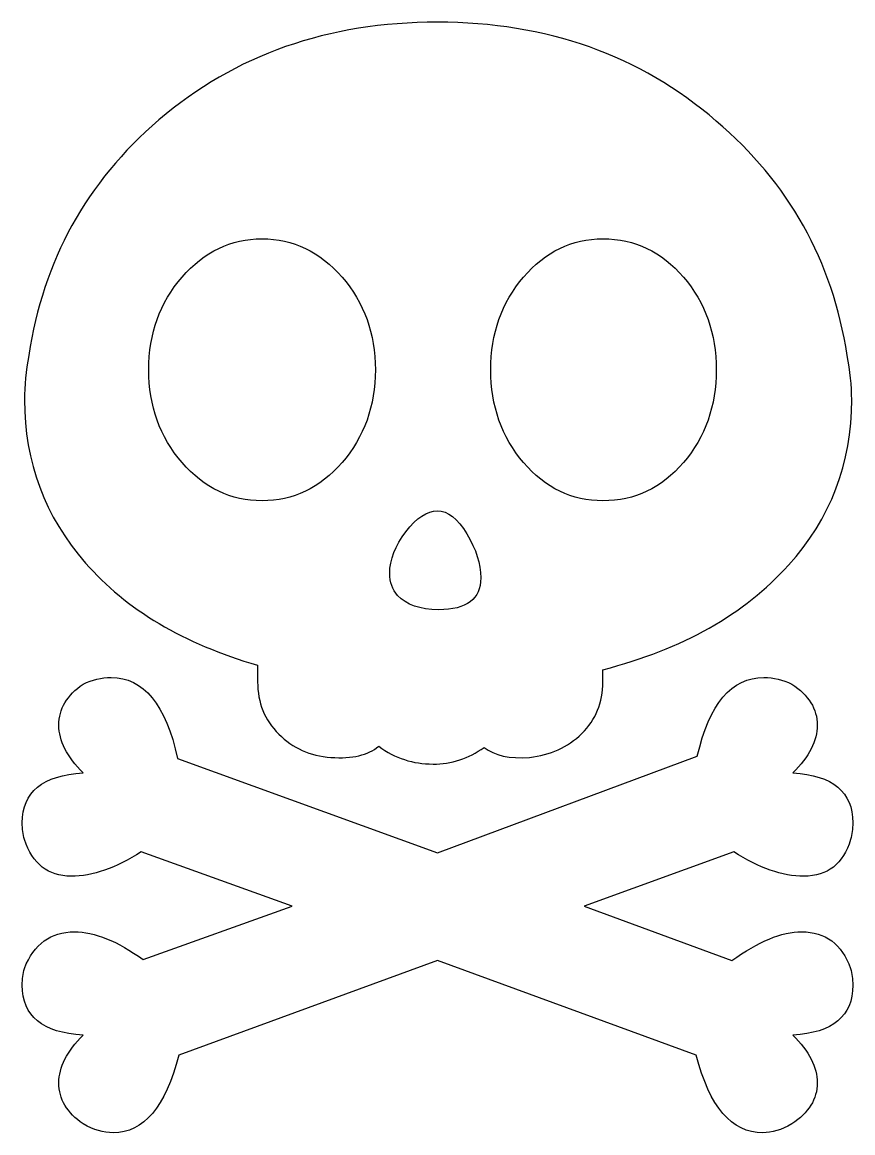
# Model space of a CAD drawing. Header units: centimetres. Extents: x -7.8 to 7.8, y -10.5 to 10.5.
import ezdxf

# ---------------------------------------------------------------- set-up
doc = ezdxf.new("R2010")
doc.units = ezdxf.units.CM
doc.header["$MEASUREMENT"] = 0
doc.layers.add('Layer 1', color=7, linetype='Continuous')

msp = doc.modelspace()

# ---------------------------------------------------------------- linework, layer by layer
at = {"layer": 'Layer 1'}
for points, knots in [([(-6.63722, 0.25683), (-7.40499, 1.13649), (-7.78908, 2.16143), (-7.78908, 3.33401), (-7.78908, 3.33401), (-7.78908, 3.59941), (-7.76109, 3.87903), (-7.70447, 4.17216), (-7.70447, 4.17216), (-7.43909, 5.95733), (-6.62365, 7.43656), (-5.25506, 8.61012), (-5.25506, 8.61012), (-3.8179, 9.83752), (-2.06612, 10.4526), (-0.00065, 10.4526), (-0.00065, 10.4526), (2.0659, 10.4526), (3.81758, 9.83043), (5.25551, 8.58951), (5.25551, 8.58951), (6.62343, 7.43122), (7.447, 5.95733), (7.72487, 4.17219), (7.72487, 4.17219), (7.78173, 3.87906), (7.81046, 3.59945), (7.81046, 3.33404), (7.81046, 3.33404), (7.81046, 2.13373), (7.41282, 1.09421), (6.61621, 0.21479), (6.61621, 0.21479), (5.79243, -0.70694), (4.6262, -1.36361), (3.1199, -1.75466), (3.1199, -1.75466), (3.1199, -1.75466), (3.1199, -1.98405), (3.1199, -1.98405), (3.1199, -1.98405), (3.1199, -2.3751), (2.98687, -2.69803), (2.72149, -2.95803), (2.72149, -2.95803), (2.45611, -3.21605), (2.12882, -3.36512), (1.73753, -3.40748), (1.73753, -3.40748), (1.36105, -3.43629), (1.07504, -3.37256), (0.87877, -3.2196), (0.87877, -3.2196), (0.58667, -3.4291), (0.26472, -3.5334), (-0.08429, -3.5334), (-0.08429, -3.5334), (-0.461, -3.5334), (-0.80266, -3.42198), (-1.10923, -3.19899), (-1.10923, -3.19899), (-1.30526, -3.36515), (-1.60482, -3.43632), (-2.00958, -3.40751), (-2.00958, -3.40751), (-2.40066, -3.3797), (-2.72993, -3.23386), (-2.99433, -2.9678), (-2.99433, -2.9678), (-3.25939, -2.7034), (-3.39173, -2.37513), (-3.39173, -1.98408), (-3.39173, -1.98408), (-3.39173, -1.98408), (-3.39173, -1.66926), (-3.39173, -1.66926), (-3.39173, -1.66926), (-4.78805, -1.26548), (-5.87019, -0.62262), (-6.63722, 0.25683), (-6.63722, 0.25683), (-6.63722, 0.25683), (-6.63722, 0.25683), (-6.63722, 0.25683)], [0, 0, 0, 0, 0.04545455, 0.04545455, 0.04545455, 0.04545455, 0.09090909, 0.09090909, 0.09090909, 0.09090909, 0.13636364, 0.13636364, 0.13636364, 0.13636364, 0.18181818, 0.18181818, 0.18181818, 0.18181818, 0.22727273, 0.22727273, 0.22727273, 0.22727273, 0.27272727, 0.27272727, 0.27272727, 0.27272727, 0.31818182, 0.31818182, 0.31818182, 0.31818182, 0.36363636, 0.36363636, 0.36363636, 0.36363636, 0.40909091, 0.40909091, 0.40909091, 0.40909091, 0.45454545, 0.45454545, 0.45454545, 0.45454545, 0.5, 0.5, 0.5, 0.5, 0.54545455, 0.54545455, 0.54545455, 0.54545455, 0.59090909, 0.59090909, 0.59090909, 0.59090909, 0.63636364, 0.63636364, 0.63636364, 0.63636364, 0.68181818, 0.68181818, 0.68181818, 0.68181818, 0.72727273, 0.72727273, 0.72727273, 0.72727273, 0.77272727, 0.77272727, 0.77272727, 0.77272727, 0.81818182, 0.81818182, 0.81818182, 0.81818182, 0.86363636, 0.86363636, 0.86363636, 0.86363636, 0.90909091, 0.90909091, 0.90909091, 0.90909091, 1, 1, 1, 1]), ([(-4.81612, 5.64708), (-5.23416, 5.16607), (-5.44472, 4.58311), (-5.44472, 3.90072), (-5.44472, 3.90072), (-5.44472, 3.2163), (-5.23414, 2.6336), (-4.81612, 2.15074), (-4.81612, 2.15074), (-4.3971, 1.66872), (-3.89439, 1.42962), (-3.30807, 1.42962), (-3.30807, 1.42962), (-2.7226, 1.42962), (-2.2191, 1.66872), (-1.8001, 2.15074), (-1.8001, 2.15074), (-1.38174, 2.6336), (-1.17222, 3.2163), (-1.17222, 3.90072), (-1.17222, 3.90072), (-1.17222, 4.58313), (-1.38174, 5.16585), (-1.8001, 5.64708), (-1.8001, 5.64708), (-2.21909, 6.12809), (-2.7226, 6.36921), (-3.30807, 6.36921), (-3.30807, 6.36921), (-3.89439, 6.36921), (-4.3971, 6.12812), (-4.81612, 5.64708), (-4.81612, 5.64708), (-4.81612, 5.64708), (-4.81612, 5.64708), (-4.81612, 5.64708)], [0, 0, 0, 0, 0.1, 0.1, 0.1, 0.1, 0.2, 0.2, 0.2, 0.2, 0.3, 0.3, 0.3, 0.3, 0.4, 0.4, 0.4, 0.4, 0.5, 0.5, 0.5, 0.5, 0.6, 0.6, 0.6, 0.6, 0.7, 0.7, 0.7, 0.7, 0.8, 0.8, 0.8, 0.8, 1, 1, 1, 1]), ([(1.62257, 5.64708), (1.21067, 5.16607), (1.00469, 4.58311), (1.00469, 3.90072), (1.00469, 3.90072), (1.0049, 3.2163), (1.21067, 2.6336), (1.62257, 2.15074), (1.62257, 2.15074), (2.03455, 1.66872), (2.53366, 1.42962), (3.1199, 1.42962), (3.1199, 1.42962), (3.7205, 1.42962), (4.22596, 1.66872), (4.63792, 2.15074), (4.63792, 2.15074), (5.04961, 2.6336), (5.25548, 3.2163), (5.25548, 3.90072), (5.25548, 3.90072), (5.25548, 4.58313), (5.04958, 5.16585), (4.63792, 5.64708), (4.63792, 5.64708), (4.22594, 6.12809), (3.72048, 6.36921), (3.1199, 6.36921), (3.1199, 6.36921), (2.53366, 6.36921), (2.03455, 6.12812), (1.62257, 5.64708), (1.62257, 5.64708), (1.62257, 5.64708), (1.62257, 5.64708), (1.62257, 5.64708)], [0, 0, 0, 0, 0.1, 0.1, 0.1, 0.1, 0.2, 0.2, 0.2, 0.2, 0.3, 0.3, 0.3, 0.3, 0.4, 0.4, 0.4, 0.4, 0.5, 0.5, 0.5, 0.5, 0.6, 0.6, 0.6, 0.6, 0.7, 0.7, 0.7, 0.7, 0.8, 0.8, 0.8, 0.8, 1, 1, 1, 1]), ([(-0.59662, 0.84765), (-0.79903, 0.58434), (-0.90071, 0.32256), (-0.90071, 0.06078), (-0.90071, 0.06078), (-0.90071, -0.10543), (-0.85129, -0.24307), (-0.75418, -0.35448), (-0.75418, -0.35448), (-0.58588, -0.53262), (-0.32796, -0.62261), (0.01994, -0.62261), (0.01994, -0.62261), (0.55069, -0.62261), (0.81687, -0.42306), (0.81687, -0.02359), (0.81687, -0.02359), (0.81687, 0.23896), (0.72866, 0.515), (0.55422, 0.80458), (0.55422, 0.80458), (0.37991, 1.09671), (0.19457, 1.24069), (-0.00066, 1.24069), (-0.00066, 1.24069), (-0.19567, 1.24071), (-0.39445, 1.10942), (-0.59662, 0.84765), (-0.59662, 0.84765), (-0.59662, 0.84765), (-0.59662, 0.84765), (-0.59662, 0.84765)], [0, 0, 0, 0, 0.11111111, 0.11111111, 0.11111111, 0.11111111, 0.22222222, 0.22222222, 0.22222222, 0.22222222, 0.33333333, 0.33333333, 0.33333333, 0.33333333, 0.44444444, 0.44444444, 0.44444444, 0.44444444, 0.55555556, 0.55555556, 0.55555556, 0.55555556, 0.66666667, 0.66666667, 0.66666667, 0.66666667, 0.77777778, 0.77777778, 0.77777778, 0.77777778, 1, 1, 1, 1]), ([(6.86809, -6.69531), (6.49103, -6.69531), (6.05058, -6.87785), (5.54872, -7.23924), (5.54872, -7.23924), (5.54872, -7.23924), (2.7638, -6.21329), (2.7638, -6.21329), (2.7638, -6.21329), (2.7638, -6.21329), (5.59024, -5.18726), (5.59024, -5.18726), (5.59024, -5.18726), (6.0649, -5.49473), (6.50461, -5.64766), (6.91017, -5.64766), (6.91017, -5.64766), (7.35549, -5.64766), (7.64936, -5.41824), (7.78959, -4.95792), (7.78959, -4.95792), (7.81658, -4.85897), (7.83113, -4.75371), (7.83113, -4.64336), (7.83113, -4.64336), (7.83113, -4.05778), (7.45442, -3.74298), (6.70064, -3.70168), (6.70064, -3.70168), (7.00647, -3.394), (7.1612, -3.09375), (7.1612, -2.79958), (7.1612, -2.79958), (7.1612, -2.49396), (7.00012, -2.23493), (6.67918, -2.02467), (6.67918, -2.02467), (6.51175, -1.94183), (6.33657, -1.90053), (6.15562, -1.90053), (6.15562, -1.90053), (5.54157, -1.90053), (5.12345, -2.39504), (4.89938, -3.38691), (4.89938, -3.38691), (4.89938, -3.38691), (-0.00068, -5.20899), (-0.00068, -5.20899), (-0.00068, -5.20899), (-0.00068, -5.20899), (-4.89973, -3.42919), (-4.89973, -3.42919), (-4.89973, -3.42919), (-5.12283, -2.40962), (-5.54261, -1.90053), (-6.15592, -1.90053), (-6.15592, -1.90053), (-6.33769, -1.90053), (-6.51202, -1.94183), (-6.67956, -2.02467), (-6.67956, -2.02467), (-6.98595, -2.23493), (-7.13991, -2.49396), (-7.13991, -2.79958), (-7.13991, -2.79958), (-7.13991, -3.09377), (-6.98595, -3.39402), (-6.67956, -3.70168), (-6.67956, -3.70168), (-7.44653, -3.74293), (-7.83115, -4.05776), (-7.83115, -4.64331), (-7.83115, -4.64331), (-7.83115, -4.75367), (-7.81692, -4.85895), (-7.78908, -4.95787), (-7.78908, -4.95787), (-7.63541, -5.41822), (-7.34199, -5.64761), (-6.90942, -5.64761), (-6.90942, -5.64761), (-6.50487, -5.64761), (-6.06516, -5.49468), (-5.59026, -5.18721), (-5.59026, -5.18721), (-5.59026, -5.18721), (-2.74318, -6.21324), (-2.74318, -6.21324), (-2.74318, -6.21324), (-2.74318, -6.21324), (-5.54893, -7.21863), (-5.54893, -7.21863), (-5.54893, -7.21863), (-6.03738, -6.86964), (-6.46968, -6.69531), (-6.84671, -6.69531), (-6.84671, -6.69531), (-7.29356, -6.69531), (-7.60739, -6.9255), (-7.78908, -7.38585), (-7.78908, -7.38585), (-7.81692, -7.48292), (-7.83115, -7.58722), (-7.83115, -7.70067), (-7.83115, -7.70067), (-7.83115, -8.2859), (-7.44653, -8.60073), (-6.67952, -8.64309), (-6.67952, -8.64309), (-6.98591, -8.94892), (-7.13987, -9.24925), (-7.13987, -9.54315), (-7.13987, -9.54315), (-7.13987, -9.84906), (-6.98591, -10.107), (-6.67952, -10.31827), (-6.67952, -10.31827), (-6.48426, -10.42995), (-6.29537, -10.4848), (-6.11387, -10.4848), (-6.11387, -10.4848), (-5.54258, -10.4848), (-5.12994, -9.99559), (-4.87803, -9.01906), (-4.87803, -9.01906), (-4.87803, -9.01906), (-0.00065, -7.23926), (-0.00065, -7.23926), (-0.00065, -7.23926), (-0.00065, -7.23926), (4.87877, -9.01906), (4.87877, -9.01906), (4.87877, -9.01906), (5.1306, -9.99558), (5.5487, -10.4848), (6.13417, -10.4848), (6.13417, -10.4848), (6.30215, -10.4848), (6.48316, -10.42995), (6.67919, -10.31827), (6.67919, -10.31827), (7.00013, -10.107), (7.16121, -9.84906), (7.16121, -9.54315), (7.16121, -9.54315), (7.16121, -9.24925), (7.00648, -8.94892), (6.70065, -8.64309), (6.70065, -8.64309), (7.45442, -8.60073), (7.83114, -8.2859), (7.83114, -7.70067), (7.83114, -7.70067), (7.83114, -7.58724), (7.81656, -7.48294), (7.7896, -7.38587), (7.7896, -7.38587), (7.62239, -6.9255), (7.31495, -6.69531), (6.86809, -6.69531)], [0, 0, 0, 0, 0.02439024, 0.02439024, 0.02439024, 0.02439024, 0.04878049, 0.04878049, 0.04878049, 0.04878049, 0.07317073, 0.07317073, 0.07317073, 0.07317073, 0.09756098, 0.09756098, 0.09756098, 0.09756098, 0.12195122, 0.12195122, 0.12195122, 0.12195122, 0.14634146, 0.14634146, 0.14634146, 0.14634146, 0.17073171, 0.17073171, 0.17073171, 0.17073171, 0.19512195, 0.19512195, 0.19512195, 0.19512195, 0.2195122, 0.2195122, 0.2195122, 0.2195122, 0.24390244, 0.24390244, 0.24390244, 0.24390244, 0.26829268, 0.26829268, 0.26829268, 0.26829268, 0.29268293, 0.29268293, 0.29268293, 0.29268293, 0.31707317, 0.31707317, 0.31707317, 0.31707317, 0.34146341, 0.34146341, 0.34146341, 0.34146341, 0.36585366, 0.36585366, 0.36585366, 0.36585366, 0.3902439, 0.3902439, 0.3902439, 0.3902439, 0.41463415, 0.41463415, 0.41463415, 0.41463415, 0.43902439, 0.43902439, 0.43902439, 0.43902439, 0.46341463, 0.46341463, 0.46341463, 0.46341463, 0.48780488, 0.48780488, 0.48780488, 0.48780488, 0.51219512, 0.51219512, 0.51219512, 0.51219512, 0.53658537, 0.53658537, 0.53658537, 0.53658537, 0.56097561, 0.56097561, 0.56097561, 0.56097561, 0.58536585, 0.58536585, 0.58536585, 0.58536585, 0.6097561, 0.6097561, 0.6097561, 0.6097561, 0.63414634, 0.63414634, 0.63414634, 0.63414634, 0.65853659, 0.65853659, 0.65853659, 0.65853659, 0.68292683, 0.68292683, 0.68292683, 0.68292683, 0.70731707, 0.70731707, 0.70731707, 0.70731707, 0.73170732, 0.73170732, 0.73170732, 0.73170732, 0.75609756, 0.75609756, 0.75609756, 0.75609756, 0.7804878, 0.7804878, 0.7804878, 0.7804878, 0.80487805, 0.80487805, 0.80487805, 0.80487805, 0.82926829, 0.82926829, 0.82926829, 0.82926829, 0.85365854, 0.85365854, 0.85365854, 0.85365854, 0.87804878, 0.87804878, 0.87804878, 0.87804878, 0.90243902, 0.90243902, 0.90243902, 0.90243902, 0.92682927, 0.92682927, 0.92682927, 0.92682927, 0.95121951, 0.95121951, 0.95121951, 0.95121951, 1, 1, 1, 1])]:
    msp.add_open_spline(points, degree=3, knots=knots, dxfattribs=at)

doc.saveas('drawing.dxf')
